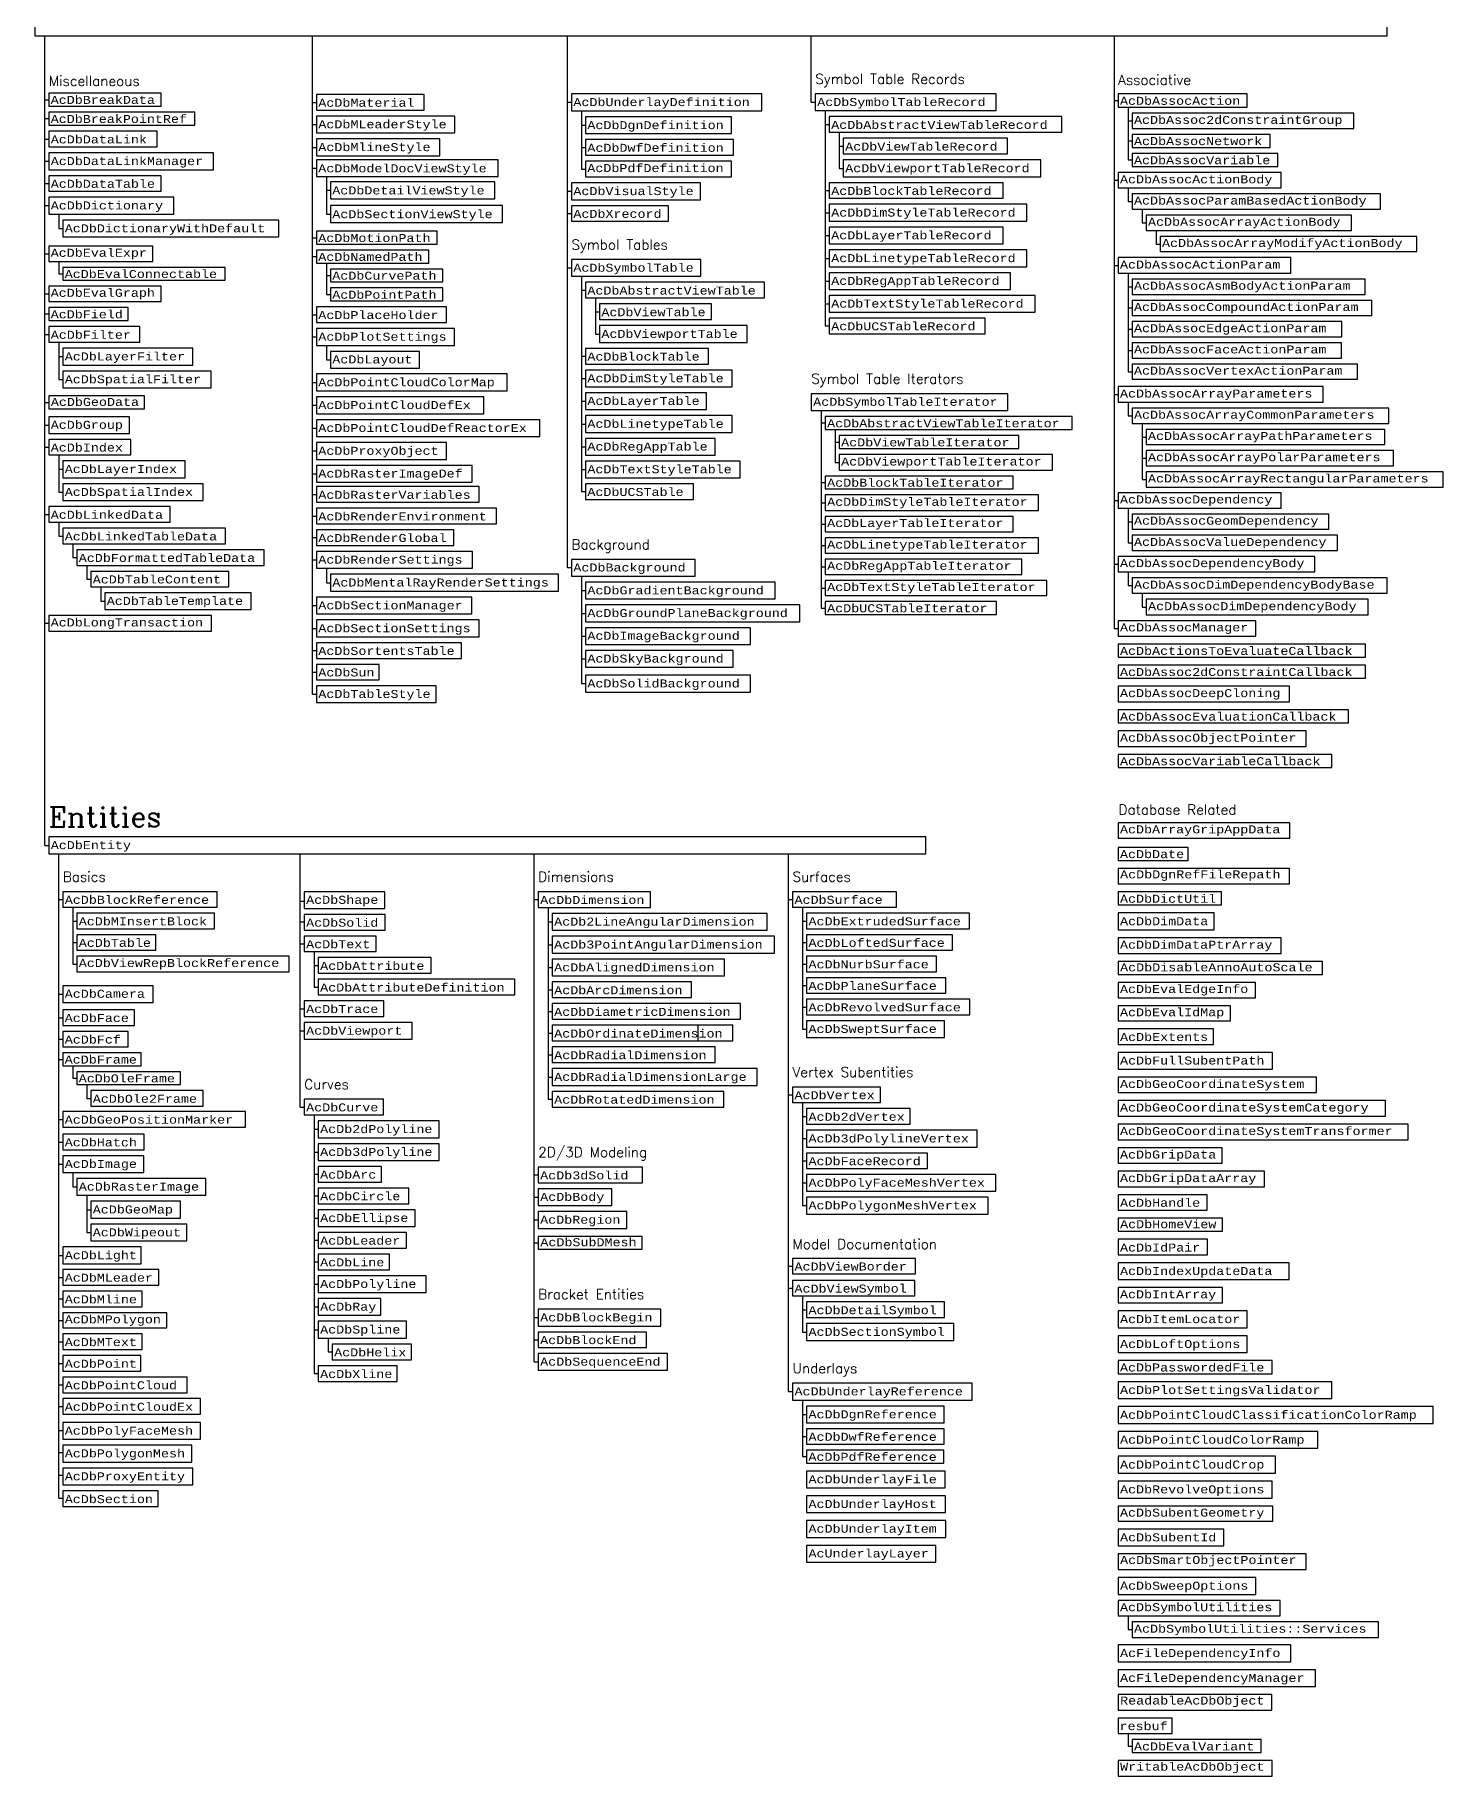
# Model space of a CAD drawing. Header units: inches. Extents: x 349 to 917, y -344 to 10.
# Drawn here: x 351.3 to 421.7, y -135.9 to -48.8 of the extents above; entities that cross this region are included whole.
import ezdxf

# ---------------------------------------------------------------- set-up
doc = ezdxf.new("R2010")
doc.units = ezdxf.units.IN
doc.header["$MEASUREMENT"] = 0
for name, color, linetype in [('ObjectARX 2009 Unmanaged classes', 7, 'Continuous'), ('ObjectARX 2009 Unmanaged classes w .NET Wrappers', 3, 'Continuous'), ('ObjectARX 2010 Unmanaged classes', 7, 'Continuous'), ('ObjectARX 2010 Unmanaged classes w .NET Wrappers', 3, 'Continuous'), ('Unmanaged classes', 7, 'Continuous'), ('Unmanaged classes w .NET Wrappers', 3, 'Continuous')]:
    doc.layers.add(name, color=color, linetype=linetype)
doc.styles.add('Categories', font='romanc.shx', dxfattribs={"height": 0.5})
doc.styles.add('Headings', font='romanc.shx', dxfattribs={"height": 1})
doc.styles.get("Standard").update_dxf_attribs({"font": 'cour.ttf'})
doc.styles.add('Unmanaged', font='cour.ttf', dxfattribs={"height": 0.2})

msp = doc.modelspace()

# ---------------------------------------------------------------- linework, layer by layer
for p, q in [((351.8, -89.334), (351.8, -48.87)), ((365.175, -81.779), (365.175, -48.87)), ((377.926, -75.458), (377.926, -48.87)), ((390.115, -52.19), (390.115, -48.87)), ((405.255, -48.87), (405.255, -78.49)), ((351.8, -52.06), (352, -52.06)), ((365.175, -52.194), (365.375, -52.194)), ((377.926, -52.19), (378.126, -52.19)), ((390.115, -52.19), (390.315, -52.19)), ((405.255, -52.1), (405.455, -52.1)), ((351.8, -53.007), (352, -53.007)), ((378.626, -52.612), (378.626, -55.526)), ((390.815, -52.608), (390.815, -63.371)), ((405.955, -52.427), (405.955, -55.07)), ((365.175, -53.303), (365.375, -53.303)), ((378.626, -53.333), (378.826, -53.333)), ((390.815, -53.299), (391.015, -53.299)), ((391.515, -53.691), (391.515, -55.494)), ((405.955, -53.115), (406.155, -53.115)), ((351.8, -54.026), (352, -54.026)), ((365.175, -54.442), (365.375, -54.442)), ((378.626, -54.446), (378.826, -54.446)), ((391.515, -54.382), (391.715, -54.382)), ((405.955, -54.123), (406.155, -54.123)), ((351.8, -55.138), (352, -55.138)), ((365.175, -55.484), (365.375, -55.484)), ((378.626, -55.526), (378.826, -55.526)), ((378.626, -55.526), (378.826, -55.526)), ((391.515, -55.494), (391.715, -55.494)), ((405.955, -55.07), (406.155, -55.07)), ((351.8, -56.247), (352, -56.247)), ((365.875, -55.905), (365.875, -57.775)), ((405.255, -56.085), (405.455, -56.085)), ((405.955, -56.473), (405.955, -57.154)), ((351.8, -57.356), (352, -57.356)), ((365.875, -56.587), (366.075, -56.587)), ((377.926, -56.64), (378.126, -56.64)), ((390.815, -56.603), (391.015, -56.603)), ((405.955, -57.154), (406.155, -57.154)), ((352.5, -57.778), (352.5, -58.499)), ((365.875, -57.775), (366.075, -57.775)), ((377.926, -57.749), (378.126, -57.749)), ((390.815, -57.712), (391.015, -57.712)), ((406.655, -57.534), (406.655, -58.215)), ((406.655, -58.215), (406.855, -58.215)), ((352.5, -58.499), (352.7, -58.499)), ((365.175, -58.959), (365.375, -58.959)), ((390.815, -58.851), (391.015, -58.851)), ((407.355, -58.595), (407.355, -59.276)), ((351.8, -59.764), (352, -59.764)), ((365.175, -59.907), (365.375, -59.907)), ((390.815, -59.991), (391.015, -59.991)), ((407.355, -59.276), (407.555, -59.276)), ((352.5, -60.145), (352.5, -60.765)), ((352.5, -60.765), (352.7, -60.765)), ((365.875, -60.227), (365.875, -61.795)), ((365.875, -60.847), (366.075, -60.847)), ((377.926, -60.473), (378.126, -60.473)), ((378.626, -60.89), (378.626, -71.653)), ((405.255, -60.344), (405.455, -60.344)), ((405.955, -60.732), (405.955, -65.656)), ((351.8, -61.765), (352, -61.765)), ((365.875, -61.795), (366.075, -61.795)), ((378.626, -61.582), (378.826, -61.582)), ((390.815, -61.13), (391.015, -61.13)), ((405.955, -61.412), (406.155, -61.412)), ((379.326, -61.973), (379.326, -63.777)), ((379.326, -62.664), (379.526, -62.664)), ((390.815, -62.265), (391.015, -62.265)), ((405.955, -62.473), (406.155, -62.473)), ((351.8, -62.773), (352, -62.773)), ((365.175, -62.81), (365.375, -62.81)), ((390.815, -63.371), (391.015, -63.371)), ((405.955, -63.534), (406.155, -63.534)), ((351.8, -63.792), (352, -63.792)), ((352.5, -64.183), (352.5, -66.047)), ((365.175, -63.918), (365.375, -63.918)), ((365.875, -64.34), (365.875, -65.058)), ((379.326, -63.777), (379.526, -63.777)), ((352.5, -64.904), (352.7, -64.904)), ((365.875, -65.058), (366.075, -65.058)), ((378.626, -64.885), (378.826, -64.885)), ((405.955, -64.595), (406.155, -64.595)), ((352.5, -66.047), (352.7, -66.047)), ((378.626, -65.994), (378.826, -65.994)), ((405.955, -65.656), (406.155, -65.656)), ((365.175, -66.193), (365.375, -66.193)), ((405.255, -66.793), (405.455, -66.793)), ((351.8, -67.189), (352, -67.189)), ((365.175, -67.336), (365.375, -67.336)), ((378.626, -67.134), (378.826, -67.134)), ((390.615, -67.594), (390.615, -77.473)), ((405.955, -67.18), (405.955, -67.861)), ((405.955, -67.861), (406.155, -67.861)), ((351.8, -68.327), (352, -68.327)), ((365.175, -68.479), (365.375, -68.479)), ((378.626, -68.273), (378.826, -68.273)), ((390.615, -68.221), (390.815, -68.221)), ((391.315, -68.548), (391.315, -70.191)), ((406.655, -68.241), (406.655, -71.044)), ((351.8, -69.432), (352, -69.432)), ((365.175, -69.621), (365.375, -69.621)), ((378.626, -69.412), (378.826, -69.412)), ((391.315, -69.176), (391.515, -69.176)), ((406.655, -68.922), (406.855, -68.922)), ((352.5, -69.82), (352.5, -71.677)), ((391.315, -70.191), (391.515, -70.191)), ((406.655, -69.983), (406.855, -69.983)), ((352.5, -70.537), (352.7, -70.537)), ((365.175, -70.761), (365.375, -70.761)), ((378.626, -70.547), (378.826, -70.547)), ((390.615, -71.199), (390.815, -71.199)), ((406.655, -71.044), (406.855, -71.044)), ((352.5, -71.677), (352.7, -71.677)), ((365.175, -71.791), (365.375, -71.791)), ((378.626, -71.653), (378.826, -71.653)), ((390.615, -72.207), (390.815, -72.207)), ((405.255, -72.095), (405.455, -72.095)), ((351.8, -72.789), (352, -72.789)), ((365.175, -72.874), (365.375, -72.874)), ((405.955, -72.476), (405.955, -74.217)), ((352.5, -73.18), (352.5, -73.872)), ((352.5, -73.872), (352.7, -73.872)), ((365.175, -73.953), (365.375, -73.953)), ((390.615, -73.275), (390.815, -73.275)), ((405.955, -73.156), (406.155, -73.156)), ((353.2, -74.263), (353.2, -74.95)), ((390.615, -74.343), (390.815, -74.343)), ((405.955, -74.217), (406.155, -74.217)), ((353.2, -74.95), (353.4, -74.95)), ((353.9, -75.338), (353.9, -76.026)), ((365.175, -75.062), (365.375, -75.062)), ((365.875, -75.483), (365.875, -76.204)), ((378.126, -75.458), (377.926, -75.458)), ((390.615, -75.411), (390.815, -75.411)), ((405.255, -75.278), (405.455, -75.278)), ((405.955, -75.659), (405.955, -76.347)), ((353.9, -76.026), (354.1, -76.026)), ((354.6, -76.413), (354.6, -77.131)), ((365.875, -76.204), (366.075, -76.204)), ((378.626, -75.876), (378.626, -81.25)), ((378.626, -76.597), (378.826, -76.597)), ((390.615, -76.472), (390.815, -76.472)), ((405.955, -76.347), (406.155, -76.347)), ((354.6, -77.131), (354.8, -77.131)), ((365.175, -77.347), (365.375, -77.347)), ((406.655, -76.734), (406.655, -77.422)), ((406.659, -77.422), (406.859, -77.422)), ((406.659, -77.422), (406.859, -77.422)), ((351.8, -78.236), (352, -78.236)), ((378.626, -77.737), (378.826, -77.737)), ((390.615, -77.473), (390.815, -77.473)), ((365.175, -78.49), (365.375, -78.49)), ((378.626, -78.872), (378.826, -78.872)), ((405.255, -78.49), (405.455, -78.49)), ((365.175, -79.599), (365.375, -79.599)), ((378.626, -80.011), (378.826, -80.011)), ((365.175, -80.674), (365.375, -80.674)), ((365.175, -81.779), (365.375, -81.779)), ((378.626, -81.25), (378.826, -81.25)), ((351.8, -89.334), (352, -89.334)), ((352.5, -121.965), (352.5, -89.756)), ((364.567, -102.417), (364.567, -89.756)), ((376.266, -115.156), (376.266, -89.756)), ((388.98, -116.643), (388.98, -89.756)), ((352.5, -92.041), (352.7, -92.041)), ((364.567, -92.121), (364.767, -92.121)), ((376.266, -92.045), (376.466, -92.045)), ((388.98, -92.041), (389.18, -92.041)), ((353.2, -92.429), (353.2, -95.267)), ((353.2, -93.117), (353.4, -93.117)), ((376.966, -92.436), (376.966, -102.028)), ((389.68, -92.429), (389.68, -98.523)), ((389.68, -93.117), (389.88, -93.117)), ((364.567, -93.154), (364.767, -93.154)), ((376.966, -93.158), (377.166, -93.158)), ((353.2, -94.192), (353.4, -94.192)), ((364.567, -94.259), (364.767, -94.259)), ((365.267, -94.647), (365.267, -96.421)), ((376.966, -94.3), (377.166, -94.3)), ((389.68, -94.192), (389.88, -94.192)), ((353.2, -95.267), (353.4, -95.267)), ((365.267, -95.338), (365.467, -95.338)), ((376.966, -95.443), (377.166, -95.443)), ((389.68, -95.267), (389.88, -95.267)), ((365.267, -96.421), (365.467, -96.421)), ((376.966, -96.556), (377.166, -96.556)), ((389.68, -96.342), (389.88, -96.342)), ((352.5, -96.768), (352.7, -96.768)), ((389.68, -97.417), (389.88, -97.417)), ((352.5, -97.95), (352.7, -97.95)), ((364.567, -97.499), (364.767, -97.499)), ((376.966, -97.638), (377.166, -97.638)), ((352.5, -99.025), (352.7, -99.025)), ((364.567, -98.608), (364.767, -98.608)), ((376.966, -98.72), (377.166, -98.72)), ((389.68, -98.523), (389.88, -98.523)), ((352.5, -100.033), (352.7, -100.033)), ((376.966, -99.803), (377.166, -99.803)), ((353.2, -100.353), (353.2, -100.973)), ((353.2, -100.973), (353.4, -100.973)), ((376.966, -100.915), (377.166, -100.915)), ((353.9, -101.293), (353.9, -101.983)), ((388.98, -101.806), (389.18, -101.806)), ((353.9, -101.983), (354.1, -101.983)), ((364.567, -102.417), (364.767, -102.417)), ((376.966, -102.028), (377.166, -102.028)), ((389.68, -102.194), (389.68, -107.346)), ((352.5, -103.031), (352.7, -103.031)), ((365.267, -102.805), (365.267, -115.743)), ((365.267, -103.526), (365.467, -103.526)), ((389.68, -102.884), (389.88, -102.884)), ((352.5, -104.167), (352.7, -104.167)), ((389.68, -103.996), (389.88, -103.996)), ((352.5, -105.272), (352.7, -105.272)), ((365.267, -104.669), (365.467, -104.669)), ((389.68, -105.105), (389.88, -105.105)), ((353.2, -105.69), (353.2, -106.408)), ((365.267, -105.778), (365.467, -105.778)), ((376.266, -105.81), (376.466, -105.81)), ((353.2, -106.408), (353.4, -106.408)), ((353.9, -106.825), (353.9, -108.689)), ((365.267, -106.857), (365.467, -106.857)), ((376.266, -106.919), (376.466, -106.919)), ((389.68, -106.21), (389.88, -106.21)), ((353.9, -107.547), (354.1, -107.547)), ((389.68, -107.346), (389.88, -107.346)), ((353.9, -108.689), (354.1, -108.689)), ((365.267, -107.969), (365.467, -107.969)), ((376.266, -108.058), (376.466, -108.058)), ((365.267, -109.078), (365.467, -109.078)), ((376.266, -109.2), (376.466, -109.2)), ((352.5, -109.832), (352.7, -109.832)), ((365.267, -110.157), (365.467, -110.157)), ((388.98, -110.37), (389.18, -110.37)), ((352.5, -110.93), (352.7, -110.93)), ((365.267, -111.27), (365.467, -111.27)), ((352.5, -112.009), (352.7, -112.009)), ((388.98, -111.474), (389.18, -111.474)), ((389.68, -111.861), (389.68, -113.663)), ((352.5, -113.081), (352.7, -113.081)), ((365.267, -112.409), (365.467, -112.409)), ((376.266, -112.941), (376.466, -112.941)), ((389.68, -112.551), (389.88, -112.551)), ((365.267, -113.548), (365.467, -113.548)), ((365.967, -113.969), (365.967, -114.661)), ((389.68, -113.663), (389.88, -113.663)), ((352.5, -114.149), (352.7, -114.149)), ((365.967, -114.661), (366.167, -114.661)), ((376.266, -114.05), (376.466, -114.05)), ((352.5, -115.228), (352.7, -115.228)), ((365.267, -115.743), (365.467, -115.743)), ((376.266, -115.156), (376.466, -115.156)), ((352.5, -116.303), (352.7, -116.303)), ((352.5, -117.378), (352.7, -117.378)), ((388.98, -116.643), (389.18, -116.643)), ((389.68, -117.061), (389.68, -119.892)), ((389.68, -117.779), (389.88, -117.779)), ((352.5, -118.581), (352.7, -118.581)), ((389.68, -118.884), (389.88, -118.884)), ((352.5, -119.69), (352.7, -119.69)), ((389.68, -119.892), (389.88, -119.892)), ((389.68, -119.892), (389.88, -119.892)), ((352.5, -120.826), (352.7, -120.826)), ((352.5, -121.965), (352.7, -121.965)), ((405.955, -127.85), (405.955, -128.538)), ((405.955, -128.538), (406.155, -128.538)), ((405.955, -133.735), (405.955, -134.362)), ((405.955, -134.362), (406.155, -134.362))]:
    msp.add_line(p, q)
for points in [[(351.3, -48.027), (351.3, -48.87), (418.9, -48.87), (418.9, -48.027)], [(352, -51.74), (352, -52.38), (357.616, -52.38), (357.616, -51.74)], [(365.375, -51.803), (365.375, -52.585), (370.769, -52.585), (370.769, -51.803)], [(378.126, -51.769), (378.126, -52.612), (387.641, -52.612), (387.641, -51.769)], [(390.315, -51.773), (390.315, -52.608), (399.355, -52.608), (399.355, -51.773)], [(405.455, -51.773), (405.455, -52.427), (411.912, -52.427), (411.912, -51.773)], [(352, -52.68), (352, -53.335), (359.298, -53.335), (359.298, -52.68)], [(365.375, -52.885), (365.375, -53.721), (372.3, -53.721), (372.3, -52.885)], [(378.826, -52.912), (378.826, -53.754), (386.124, -53.754), (386.124, -52.914)], [(391.015, -52.908), (391.015, -53.691), (402.637, -53.691), (402.637, -52.908)], [(406.155, -52.727), (406.155, -53.503), (417.233, -53.503), (417.233, -52.727)], [(352, -53.635), (352, -54.417), (357.415, -54.417), (357.415, -53.635)], [(406.155, -53.803), (406.155, -54.443), (413.052, -54.443), (413.052, -53.803)], [(352, -54.717), (352, -55.56), (360.227, -55.56), (360.227, -54.717)], [(365.375, -54.021), (365.375, -54.863), (371.544, -54.863), (371.544, -54.021)], [(378.826, -54.054), (378.826, -54.837), (386.224, -54.837), (386.224, -54.054)], [(391.715, -53.991), (391.715, -54.773), (399.927, -54.773), (399.927, -53.991)], [(406.155, -54.743), (406.155, -55.398), (413.438, -55.398), (413.438, -54.743)], [(365.375, -55.062), (365.375, -55.905), (374.456, -55.905), (374.456, -55.062)], [(378.826, -55.137), (378.826, -55.914), (386.13, -55.914), (386.13, -55.137)], [(391.715, -55.073), (391.715, -55.916), (401.597, -55.916), (401.597, -55.073)], [(405.455, -55.698), (405.455, -56.473), (413.614, -56.473), (413.614, -55.698)], [(352, -55.86), (352, -56.635), (357.608, -56.635), (357.608, -55.86)], [(366.075, -56.166), (366.075, -57.008), (374.301, -57.008), (374.301, -56.166)], [(378.126, -56.219), (378.126, -57.061), (384.574, -57.061), (384.574, -56.219)], [(391.015, -56.216), (391.015, -56.991), (399.701, -56.991), (399.701, -56.216)], [(352, -56.935), (352, -57.778), (358.256, -57.778), (358.256, -56.935)], [(366.075, -57.353), (366.075, -58.196), (374.683, -58.196), (374.683, -57.353)], [(378.126, -57.361), (378.126, -58.136), (382.982, -58.136), (382.982, -57.361)], [(391.015, -57.291), (391.015, -58.134), (400.897, -58.134), (400.897, -57.291)], [(406.155, -56.773), (406.155, -57.534), (418.576, -57.534), (418.576, -56.773)], [(352.7, -58.078), (352.7, -58.921), (363.506, -58.921), (363.506, -58.078)], [(406.855, -57.834), (406.855, -58.595), (417.115, -58.595), (417.115, -57.834)], [(365.375, -58.632), (365.375, -59.287), (371.419, -59.287), (371.419, -58.632)], [(391.015, -58.434), (391.015, -59.269), (399.701, -59.269), (399.701, -58.434)], [(407.555, -58.895), (407.555, -59.656), (420.396, -59.656), (420.396, -58.895)], [(352, -59.384), (352, -60.145), (357.197, -60.145), (357.197, -59.384)], [(365.375, -59.587), (365.375, -60.227), (370.999, -60.227), (370.999, -59.587)], [(378.126, -60.055), (378.126, -60.89), (384.595, -60.89), (384.595, -60.055)], [(391.015, -59.569), (391.015, -60.412), (400.897, -60.412), (400.897, -59.569)], [(405.455, -59.956), (405.455, -60.732), (414.095, -60.732), (414.095, -59.956)], [(352.7, -60.445), (352.7, -61.085), (360.823, -61.085), (360.823, -60.445)], [(366.075, -60.527), (366.075, -61.167), (371.699, -61.167), (371.699, -60.527)], [(391.015, -60.712), (391.015, -61.547), (400.068, -61.547), (400.068, -60.712)], [(352, -61.385), (352, -62.146), (357.624, -62.146), (357.624, -61.385)], [(366.075, -61.467), (366.075, -62.122), (371.699, -62.122), (371.699, -61.467)], [(378.826, -61.19), (378.826, -61.973), (387.771, -61.973), (387.771, -61.19)], [(406.155, -61.032), (406.155, -61.793), (417.804, -61.793), (417.804, -61.032)], [(352, -62.446), (352, -63.101), (355.964, -63.101), (355.964, -62.446)], [(365.375, -62.422), (365.375, -63.197), (371.875, -63.197), (371.875, -62.422)], [(379.526, -62.273), (379.526, -63.055), (385.134, -63.055), (385.134, -62.273)], [(391.015, -61.847), (391.015, -62.683), (401.306, -62.683), (401.306, -61.847)], [(406.155, -62.093), (406.155, -62.854), (418.13, -62.854), (418.13, -62.093)], [(352, -63.401), (352, -64.183), (356.55, -64.183), (356.55, -63.401)], [(365.375, -63.497), (365.375, -64.34), (372.281, -64.34), (372.281, -63.497)], [(379.526, -63.355), (379.526, -64.198), (386.911, -64.198), (386.911, -63.355)], [(391.015, -62.983), (391.015, -63.758), (398.809, -63.758), (398.809, -62.983)], [(406.155, -63.154), (406.155, -63.915), (416.646, -63.915), (416.646, -63.154)], [(406.155, -64.215), (406.155, -64.976), (416.623, -64.976), (416.623, -64.215)], [(352.7, -64.483), (352.7, -65.326), (359.196, -65.326), (359.196, -64.483)], [(366.075, -64.64), (366.075, -65.475), (370.53, -65.475), (370.53, -64.64)], [(378.826, -64.498), (378.826, -65.273), (384.971, -65.273), (384.971, -64.498)], [(406.155, -65.276), (406.155, -66.037), (417.419, -66.037), (417.419, -65.276)], [(352.7, -65.626), (352.7, -66.469), (360.109, -66.469), (360.109, -65.626)], [(365.375, -65.772), (365.375, -66.615), (374.91, -66.615), (374.91, -65.772)], [(378.826, -65.573), (378.826, -66.416), (386.16, -66.416), (386.16, -65.573)], [(352, -66.869), (352, -67.509), (356.775, -67.509), (356.775, -66.869)], [(365.375, -66.915), (365.375, -67.757), (373.743, -67.757), (373.743, -66.915)], [(378.826, -66.716), (378.826, -67.551), (384.874, -67.551), (384.874, -66.716)], [(390.115, -66.758), (390.115, -67.594), (399.941, -67.594), (399.941, -66.758)], [(405.455, -66.405), (405.455, -67.18), (415.701, -67.18), (415.701, -66.405)], [(378.826, -67.851), (378.826, -68.694), (386.16, -68.694), (386.16, -67.851)], [(390.815, -67.894), (390.815, -68.548), (403.155, -68.548), (403.155, -67.894)], [(406.155, -67.48), (406.155, -68.241), (418.987, -68.241), (418.987, -67.48)], [(352, -67.909), (352, -68.744), (356.032, -68.744), (356.032, -67.909)], [(365.375, -68.057), (365.375, -68.9), (376.538, -68.9), (376.538, -68.057)], [(406.855, -68.541), (406.855, -69.302), (418.78, -69.302), (418.78, -68.541)], [(352, -69.044), (352, -69.82), (356.102, -69.82), (356.102, -69.044)], [(365.375, -69.2), (365.375, -70.043), (371.875, -70.043), (371.875, -69.2)], [(378.826, -68.994), (378.826, -69.83), (385.313, -69.83), (385.313, -68.994)], [(391.515, -68.848), (391.515, -69.503), (400.493, -69.503), (400.493, -68.848)], [(406.855, -69.602), (406.855, -70.363), (419.223, -70.363), (419.223, -69.602)], [(352.7, -70.12), (352.7, -70.955), (358.821, -70.955), (358.821, -70.12)], [(365.375, -70.343), (365.375, -71.178), (373.166, -71.178), (373.166, -70.343)], [(378.826, -70.13), (378.826, -70.965), (386.568, -70.965), (386.568, -70.13)], [(391.515, -69.803), (391.515, -70.579), (402.174, -70.579), (402.174, -69.803)], [(352.7, -71.255), (352.7, -72.098), (359.71, -72.098), (359.71, -71.255)], [(378.826, -71.265), (378.826, -72.04), (384.224, -72.04), (384.224, -71.265)], [(390.815, -70.879), (390.815, -71.519), (400.213, -71.519), (400.213, -70.879)], [(406.855, -70.663), (406.855, -71.424), (421.705, -71.424), (421.705, -70.663)], [(365.375, -71.4), (365.375, -72.183), (373.516, -72.183), (373.516, -71.4)], [(390.815, -71.819), (390.815, -72.594), (401.474, -72.594), (401.474, -71.819)], [(405.455, -71.715), (405.455, -72.476), (413.614, -72.476), (413.614, -71.715)], [(352, -72.398), (352, -73.18), (358.069, -73.18), (358.069, -72.398)], [(365.375, -72.483), (365.375, -73.265), (374.372, -73.265), (374.372, -72.483)], [(390.815, -72.894), (390.815, -73.655), (400.213, -73.655), (400.213, -72.894)], [(406.155, -72.776), (406.155, -73.537), (415.995, -73.537), (415.995, -72.776)], [(352.7, -73.48), (352.7, -74.263), (360.83, -74.263), (360.83, -73.48)], [(365.375, -73.565), (365.375, -74.34), (372.249, -74.34), (372.249, -73.565)], [(390.815, -73.955), (390.815, -74.731), (401.474, -74.731), (401.474, -73.955)], [(406.155, -73.837), (406.155, -74.598), (416.415, -74.598), (416.415, -73.837)], [(353.4, -74.563), (353.4, -75.338), (362.768, -75.338), (362.768, -74.563)], [(365.375, -74.64), (365.375, -75.483), (373.18, -75.483), (373.18, -74.64)], [(354.1, -75.638), (354.1, -76.413), (360.994, -76.413), (360.994, -75.638)], [(378.126, -75.04), (378.126, -75.876), (384.304, -75.876), (384.304, -75.04)], [(390.815, -75.031), (390.815, -75.792), (400.634, -75.792), (400.634, -75.031)], [(405.455, -74.898), (405.455, -75.659), (415.295, -75.659), (415.295, -74.898)], [(366.075, -75.783), (366.075, -76.626), (377.477, -76.626), (377.477, -75.783)], [(378.826, -76.176), (378.826, -77.019), (388.311, -77.019), (388.311, -76.176)], [(390.815, -76.092), (390.815, -76.853), (401.894, -76.853), (401.894, -76.092)], [(406.155, -75.959), (406.155, -76.734), (418.9, -76.734), (418.9, -75.959)], [(354.8, -76.713), (354.8, -77.549), (362.111, -77.549), (362.111, -76.713)], [(365.375, -76.926), (365.375, -77.768), (373.143, -77.768), (373.143, -76.926)], [(378.826, -77.319), (378.826, -78.154), (389.549, -78.154), (389.549, -77.319)], [(390.815, -77.153), (390.815, -77.793), (399.373, -77.793), (399.373, -77.153)], [(406.859, -77.034), (406.859, -77.81), (417.96, -77.81), (417.96, -77.034)], [(406.859, -77.034), (406.859, -77.81), (417.96, -77.81), (417.96, -77.034)], [(352, -77.849), (352, -78.624), (360.137, -78.624), (360.137, -77.849)], [(365.375, -78.068), (365.375, -78.911), (373.506, -78.911), (373.506, -78.068)], [(405.455, -78.11), (405.455, -78.871), (412.333, -78.871), (412.333, -78.11)], [(365.375, -79.211), (365.375, -79.986), (372.638, -79.986), (372.638, -79.211)], [(378.826, -78.454), (378.826, -79.29), (387.073, -79.29), (387.073, -78.454)], [(378.826, -79.593), (378.826, -80.429), (386.21, -80.429), (386.21, -79.593)], [(405.455, -79.271), (405.455, -79.925), (417.814, -79.925), (417.814, -79.271)], [(365.375, -80.286), (365.375, -81.062), (368.51, -81.062), (368.51, -80.286)], [(378.826, -80.829), (378.826, -81.672), (387.073, -81.672), (387.073, -80.829)], [(405.455, -80.325), (405.455, -80.98), (417.814, -80.98), (417.814, -80.325)], [(365.375, -81.362), (365.375, -82.197), (371.369, -82.197), (371.369, -81.362)], [(405.455, -81.38), (405.455, -82.155), (414.026, -82.155), (414.026, -81.38)], [(405.455, -82.555), (405.455, -83.21), (416.974, -83.21), (416.974, -82.555)], [(405.455, -83.61), (405.455, -84.386), (414.854, -84.386), (414.854, -83.61)], [(405.455, -83.61), (405.455, -84.386), (414.854, -84.386), (414.854, -83.61)], [(405.455, -84.786), (405.455, -85.44), (416.134, -85.44), (416.134, -84.786)], [(405.455, -88.206), (405.455, -88.973), (414.038, -88.973), (414.038, -88.206)], [(352, -88.913), (352, -89.756), (395.837, -89.756), (395.837, -88.913)], [(405.455, -89.445), (405.455, -90.085), (408.957, -90.085), (408.957, -89.445)], [(405.455, -90.485), (405.455, -91.26), (414.02, -91.26), (414.02, -90.485)], [(352.7, -91.654), (352.7, -92.429), (360.421, -92.429), (360.421, -91.654)], [(364.767, -91.654), (364.767, -92.489), (368.792, -92.489), (368.792, -91.654)], [(376.466, -91.654), (376.466, -92.436), (382.081, -92.436), (382.081, -91.654)], [(389.18, -91.654), (389.18, -92.429), (394.368, -92.429), (394.368, -91.654)], [(405.455, -91.66), (405.455, -92.315), (410.628, -92.315), (410.628, -91.66)], [(353.4, -92.729), (353.4, -93.504), (360.285, -93.504), (360.285, -92.729)], [(364.767, -92.789), (364.767, -93.572), (368.814, -93.572), (368.814, -92.789)], [(377.166, -92.736), (377.166, -93.579), (387.908, -93.579), (387.908, -92.736)], [(389.88, -92.729), (389.88, -93.504), (398.018, -93.504), (398.018, -92.729)], [(405.455, -92.715), (405.455, -93.558), (410.25, -93.558), (410.25, -92.715)], [(353.4, -93.804), (353.4, -94.579), (357.344, -94.579), (357.344, -93.804)], [(364.767, -93.872), (364.767, -94.647), (368.362, -94.647), (368.362, -93.872)], [(377.166, -93.879), (377.166, -94.722), (388.282, -94.722), (388.282, -93.879)], [(389.88, -93.804), (389.88, -94.579), (397.171, -94.579), (397.171, -93.804)], [(405.455, -93.958), (405.455, -94.733), (413.614, -94.733), (413.614, -93.958)], [(353.4, -94.879), (353.4, -95.655), (364.016, -95.655), (364.016, -94.879)], [(389.88, -94.879), (389.88, -95.655), (396.382, -95.655), (396.382, -94.879)], [(365.467, -94.947), (365.467, -95.729), (371.111, -95.729), (371.111, -94.947)], [(377.166, -95.022), (377.166, -95.864), (385.772, -95.864), (385.772, -95.022)], [(405.455, -95.133), (405.455, -95.788), (415.679, -95.788), (415.679, -95.133)], [(352.7, -96.351), (352.7, -97.186), (357.208, -97.186), (357.208, -96.351)], [(365.467, -96.029), (365.467, -96.812), (375.29, -96.812), (375.29, -96.029)], [(377.166, -96.164), (377.166, -96.947), (384.134, -96.947), (384.134, -96.164)], [(389.88, -95.955), (389.88, -96.73), (396.843, -96.73), (396.843, -95.955)], [(405.455, -96.188), (405.455, -96.949), (412.322, -96.949), (412.322, -96.188)], [(364.767, -97.112), (364.767, -97.887), (368.745, -97.887), (368.745, -97.112)], [(377.166, -97.247), (377.166, -98.029), (386.581, -98.029), (386.581, -97.247)], [(389.88, -97.03), (389.88, -97.805), (398.045, -97.805), (398.045, -97.03)], [(405.455, -97.349), (405.455, -98.11), (411.071, -98.11), (411.071, -97.349)], [(352.7, -97.562), (352.7, -98.337), (356.281, -98.337), (356.281, -97.562)], [(364.767, -98.187), (364.767, -99.03), (370.167, -99.03), (370.167, -98.187)], [(377.166, -98.329), (377.166, -99.112), (386.191, -99.112), (386.191, -98.329)], [(377.166, -98.329), (377.166, -99.112), (384.462, -99.112), (384.462, -98.329)], [(389.88, -98.105), (389.88, -98.941), (396.775, -98.941), (396.775, -98.105)], [(352.7, -98.637), (352.7, -99.413), (355.964, -99.413), (355.964, -98.637)], [(405.455, -98.51), (405.455, -99.285), (410.225, -99.285), (410.225, -98.51)], [(352.7, -99.713), (352.7, -100.353), (356.622, -100.353), (356.622, -99.713)], [(377.166, -99.412), (377.166, -100.194), (385.318, -100.194), (385.318, -99.412)], [(405.455, -99.685), (405.455, -100.521), (413.173, -100.521), (413.173, -99.685)], [(353.4, -100.653), (353.4, -101.293), (358.582, -101.293), (358.582, -100.653)], [(377.166, -100.494), (377.166, -101.337), (387.407, -101.337), (387.407, -100.494)], [(405.455, -100.921), (405.455, -101.696), (415.364, -101.696), (415.364, -100.921)], [(354.1, -101.593), (354.1, -102.374), (359.708, -102.374), (359.708, -101.593)], [(377.166, -101.637), (377.166, -102.419), (385.739, -102.419), (385.739, -101.637)], [(389.18, -101.419), (389.18, -102.194), (393.583, -102.194), (393.583, -101.419)], [(352.7, -102.643), (352.7, -103.419), (361.824, -103.419), (361.824, -102.643)], [(364.767, -102.03), (364.767, -102.805), (368.731, -102.805), (368.731, -102.03)], [(389.88, -102.494), (389.88, -103.274), (395.061, -103.274), (395.061, -102.494)], [(405.455, -102.096), (405.455, -102.871), (418.816, -102.871), (418.816, -102.096)], [(365.467, -103.105), (365.467, -103.948), (371.514, -103.948), (371.514, -103.105)], [(389.88, -103.574), (389.88, -104.417), (398.407, -104.417), (398.407, -103.574)], [(405.455, -103.271), (405.455, -104.047), (419.957, -104.047), (419.957, -103.271)], [(352.7, -103.779), (352.7, -104.554), (356.765, -104.554), (356.765, -103.779)], [(365.467, -104.248), (365.467, -105.09), (371.514, -105.09), (371.514, -104.248)], [(405.455, -104.447), (405.455, -105.222), (410.651, -105.222), (410.651, -104.447)], [(352.7, -104.854), (352.7, -105.69), (356.755, -105.69), (356.755, -104.854)], [(389.88, -104.717), (389.88, -105.492), (395.933, -105.492), (395.933, -104.717)], [(353.4, -105.99), (353.4, -106.825), (359.844, -106.825), (359.844, -105.99)], [(365.467, -105.39), (365.467, -106.166), (368.637, -106.166), (368.637, -105.39)], [(376.466, -105.419), (376.466, -106.201), (381.675, -106.201), (381.675, -105.419)], [(389.88, -105.792), (389.88, -106.628), (399.35, -106.628), (399.35, -105.792)], [(405.455, -105.622), (405.455, -106.398), (412.774, -106.398), (412.774, -105.622)], [(365.467, -106.466), (365.467, -107.248), (369.994, -107.248), (369.994, -106.466)], [(376.466, -106.501), (376.466, -107.337), (380.141, -107.337), (380.141, -106.501)], [(389.88, -106.928), (389.88, -107.763), (398.957, -107.763), (398.957, -106.928)], [(405.455, -106.798), (405.455, -107.573), (409.91, -107.573), (409.91, -106.798)], [(354.1, -107.125), (354.1, -107.968), (358.589, -107.968), (358.589, -107.125)], [(365.467, -107.548), (365.467, -108.391), (370.306, -108.391), (370.306, -107.548)], [(376.466, -107.637), (376.466, -108.48), (380.889, -108.48), (380.889, -107.637)], [(354.1, -108.268), (354.1, -109.111), (358.9, -109.111), (358.9, -108.268)], [(365.467, -108.691), (365.467, -109.466), (369.881, -109.466), (369.881, -108.691)], [(405.455, -107.973), (405.455, -108.628), (410.672, -108.628), (410.672, -107.973)], [(352.7, -109.411), (352.7, -110.253), (356.62, -110.253), (356.62, -109.411)], [(376.466, -108.88), (376.466, -109.52), (381.669, -109.52), (381.669, -108.88)], [(405.455, -109.028), (405.455, -109.81), (409.917, -109.81), (409.917, -109.028)], [(352.7, -110.543), (352.7, -111.318), (357.492, -111.318), (357.492, -110.543)], [(365.467, -109.766), (365.467, -110.548), (369.032, -110.548), (369.032, -109.766)], [(389.18, -109.982), (389.18, -110.757), (395.323, -110.757), (395.323, -109.982)], [(405.455, -110.21), (405.455, -111.045), (414.011, -111.045), (414.011, -110.21)], [(365.467, -110.848), (365.467, -111.691), (370.865, -111.691), (370.865, -110.848)], [(389.18, -111.086), (389.18, -111.861), (395.293, -111.861), (395.293, -111.086)], [(352.7, -111.618), (352.7, -112.4), (356.671, -112.4), (356.671, -111.618)], [(365.467, -111.991), (365.467, -112.827), (368.594, -112.827), (368.594, -111.991)], [(389.88, -112.161), (389.88, -112.941), (396.781, -112.941), (396.781, -112.161)], [(405.455, -111.445), (405.455, -112.207), (410.673, -112.207), (410.673, -111.445)], [(352.7, -112.7), (352.7, -113.461), (357.896, -113.461), (357.896, -112.7)], [(365.467, -113.127), (365.467, -113.969), (369.881, -113.969), (369.881, -113.127)], [(376.466, -112.52), (376.466, -113.363), (382.601, -113.363), (382.601, -112.52)], [(405.455, -112.607), (405.455, -113.449), (411.908, -113.449), (411.908, -112.607)], [(352.7, -113.761), (352.7, -114.537), (356.673, -114.537), (356.673, -113.761)], [(376.466, -113.663), (376.466, -114.438), (381.885, -114.438), (381.885, -113.663)], [(389.88, -113.241), (389.88, -114.084), (397.243, -114.084), (397.243, -113.241)], [(405.455, -113.849), (405.455, -114.692), (411.908, -114.692), (411.908, -113.849)], [(352.7, -114.837), (352.7, -115.619), (356.602, -115.619), (356.602, -114.837)], [(366.167, -114.269), (366.167, -115.052), (370.129, -115.052), (370.129, -114.269)], [(376.466, -114.738), (376.466, -115.574), (382.933, -115.574), (382.933, -114.738)], [(365.467, -115.352), (365.467, -116.134), (369.419, -116.134), (369.419, -115.352)], [(405.455, -115.092), (405.455, -115.747), (413.158, -115.747), (413.158, -115.092)], [(352.7, -115.912), (352.7, -116.694), (358.92, -116.694), (358.92, -115.912)], [(389.18, -116.226), (389.18, -117.061), (398.163, -117.061), (398.163, -116.226)], [(405.455, -116.147), (405.455, -116.989), (416.147, -116.989), (416.147, -116.147)], [(352.7, -116.987), (352.7, -117.769), (359.579, -117.769), (359.579, -116.987)], [(389.88, -117.361), (389.88, -118.197), (396.751, -118.197), (396.751, -117.361)], [(405.455, -117.389), (405.455, -118.232), (421.212, -118.232), (421.212, -117.389)], [(352.7, -118.19), (352.7, -119.026), (359.579, -119.026), (359.579, -118.19)], [(389.88, -118.497), (389.88, -119.272), (396.751, -119.272), (396.751, -118.497)], [(405.455, -118.632), (405.455, -119.475), (415.446, -119.475), (415.446, -118.632)], [(352.7, -119.326), (352.7, -120.161), (359.155, -120.161), (359.155, -119.326)], [(389.88, -119.572), (389.88, -120.212), (396.743, -120.212), (396.743, -119.572)], [(389.88, -119.572), (389.88, -120.212), (396.743, -120.212), (396.743, -119.572)], [(405.455, -119.875), (405.455, -120.718), (413.318, -120.718), (413.318, -119.875)], [(352.7, -120.461), (352.7, -121.304), (359.204, -121.304), (359.204, -120.461)], [(389.88, -120.612), (389.88, -121.455), (396.816, -121.455), (396.816, -120.612)], [(352.7, -121.604), (352.7, -122.386), (357.468, -122.386), (357.468, -121.604)], [(389.88, -121.855), (389.88, -122.691), (396.818, -122.691), (396.818, -121.855)], [(405.455, -121.118), (405.455, -121.96), (413.161, -121.96), (413.161, -121.118)], [(405.455, -122.36), (405.455, -123.121), (413.194, -123.121), (413.194, -122.36)], [(389.88, -123.091), (389.88, -123.926), (396.841, -123.926), (396.841, -123.091)], [(405.455, -123.521), (405.455, -124.357), (410.746, -124.357), (410.746, -123.521)], [(389.88, -124.326), (389.88, -125.162), (396.336, -125.162), (396.336, -124.326)], [(405.455, -124.757), (405.455, -125.532), (414.854, -125.532), (414.854, -124.757)], [(405.455, -125.932), (405.455, -126.775), (412.332, -126.775), (412.332, -125.932)], [(405.455, -127.075), (405.455, -127.85), (413.562, -127.85), (413.562, -127.075)], [(406.155, -128.15), (406.155, -128.926), (418.464, -128.926), (418.464, -128.15)], [(405.455, -129.299), (405.455, -130.141), (414.097, -130.141), (414.097, -129.299)], [(405.455, -130.541), (405.455, -131.384), (415.328, -131.384), (415.328, -130.541)], [(405.455, -131.784), (405.455, -132.559), (413.138, -132.559), (413.138, -131.784)], [(405.455, -132.959), (405.455, -133.735), (408.164, -133.735), (408.164, -132.959)], [(406.155, -134.035), (406.155, -134.689), (412.602, -134.689), (412.602, -134.035)], [(405.455, -135.089), (405.455, -135.865), (413.156, -135.865), (413.156, -135.089)]]:
    msp.add_lwpolyline(points, close=True)

# ---------------------------------------------------------------- texts
at = {"color": 1, "char_height": 0.5, "attachment_point": 1, "style": 'Categories'}
for s, insert, width in [('Miscellaneous', (352, -50.87), 5.53098), ('Symbol Table Records', (390.315, -50.773), 10.42014), ('Associative', (405.455, -50.817), 10.42014), ('Symbol Tables', (378.126, -59.055), 6.02838), ('Symbol Table Iterators', (390.115, -65.758), 11.90325), ('Background', (378.126, -74.04), 5.83949), ('Database Related', (405.478, -87.297), 8.1388), ('Basics', (352.7, -90.654), 6.65863), ('Dimensions', (376.466, -90.654), 5.61504), ('Surfaces', (389.18, -90.654), 5.18803), ('Vertex Subentities', (389.18, -100.419), 8.08756), ('Curves', (364.767, -101.03), 4.76786), ('2D/3D Modeling', (376.466, -104.419), 9.09397), ('Model Documentation', (389.18, -109.016), 10.03829), ('Bracket Entities', (376.466, -111.52), 7.80883), ('Underlays', (389.18, -115.226), 7.28889)]:
    msp.add_mtext(s, dxfattribs=dict(at, insert=insert, width=width))
at = {"insert": (352, -87.413), "char_height": 1, "width": 43.83744, "attachment_point": 1, "style": 'Headings'}
msp.add_mtext('Entities', dxfattribs=at)
at = {"layer": 'ObjectARX 2009 Unmanaged classes', "char_height": 0.4, "attachment_point": 1}
for s, insert in [('{\\Fcourier new;AcDbDgnRefFileRepath}', (405.555, -90.585)), ('{\\Fcourier new;AcDbDisableAnnoAutoScale}', (405.555, -95.233)), ('{\\Fcourier new;AcDbSmartObjectPointer}', (405.555, -124.857)), ('{\\Fcourier new;ReadableAcDbObject}', (405.555, -131.884)), ('{\\Fcourier new;WritableAcDbObject}', (405.555, -135.189))]:
    msp.add_mtext(s, dxfattribs=dict(at, insert=insert))
at = {"layer": 'ObjectARX 2009 Unmanaged classes w .NET Wrappers', "char_height": 0.4, "attachment_point": 1}
for s, insert in [('{\\Fcourier new;AcDbGeoData}', (352.1, -66.969)), ('{\\Fcourier new;AcDbHomeView}', (405.555, -108.073))]:
    msp.add_mtext(s, dxfattribs=dict(at, insert=insert))
at = {"layer": 'ObjectARX 2010 Unmanaged classes', "style": 'Unmanaged'}
for s, p in [('AcDbAssocAction', (405.549, -52.316)), ('AcDbAssoc2dConstraintGroup', (406.249, -53.271)), ('AcDbAssocNetwork', (406.249, -54.332)), ('AcDbAssocVariable', (406.249, -55.286)), ('AcDbAssocActionBody', (405.549, -56.241)), ('AcDbAssocParamBasedActionBody', (406.249, -57.302)), ('AcDbAssocArrayActionBody', (406.949, -58.363)), ('AcDbAssocArrayModifyActionBody', (407.649, -59.424)), ('AcDbAssocDependency', (405.549, -72.244)), ('AcDbAssocGeomDependency', (406.249, -73.305)), ('AcDbAssocValueDependency', (406.249, -74.366)), ('AcDbAssocDependencyBody', (405.549, -75.427)), ('AcDbAssocDimDependencyBodyBase', (406.249, -76.502)), ('AcDbAssocDimDependencyBody', (406.953, -77.578)), ('AcDbAssocManager', (405.549, -78.639)), ('AcDbActionsToEvaluateCallback', (405.549, -79.814)), ('AcDbAssoc2dConstraintCallback', (405.549, -80.869)), ('AcDbAssocDeepCloning', (405.549, -81.924)), ('AcDbAssocEvaluationCallback', (405.549, -83.099)), ('AcDbAssocObjectPointer', (405.549, -84.154)), ('AcDbAssocVariableCallback', (405.549, -85.329)), ('AcDbSubentGeometry', (405.549, -122.889))]:
    msp.add_text(s, height=0.4, dxfattribs=at).set_placement(p)
at = {"layer": 'ObjectARX 2010 Unmanaged classes w .NET Wrappers', "style": 'Unmanaged'}
for s, p in [('AcDbPdfDefinition', (378.92, -55.68)), ('AcDbSubDMesh', (376.574, -109.373)), ('AcDbPdfReference', (389.974, -120.101))]:
    msp.add_text(s, height=0.4, dxfattribs=at).set_placement(p)
at = {"layer": 'Unmanaged classes', "style": 'Unmanaged'}
for s, p in [('AcDbBreakData', (352.094, -52.269)), ('AcDbBreakPointRef', (352.094, -53.223)), ('AcDbModelDocViewStyle', (365.47, -55.693)), ('AcDbMotionPath', (365.47, -59.175)), ('AcDbEvalExpr', (352.094, -59.913)), ('AcDbNamedPath', (365.47, -60.116)), ('AcDbEvalConnectable', (352.794, -60.974)), ('AcDbCurvePath', (366.17, -61.056)), ('AcDbEvalGraph', (352.094, -61.914)), ('AcDbPointPath', (366.17, -62.011)), ('AcDbField', (352.094, -62.989)), ('AcDbPointCloudDefEx', (365.472, -67.526)), ('AcDbPointCloudDefReactorEx', (365.472, -68.669)), ('AcDbAbstractViewTableIterator', (390.909, -68.437)), ('AcDbViewTableIterator', (391.609, -69.392)), ('AcDbViewportTableIterator', (391.609, -70.347)), ('AcDbBlockTableIterator', (390.909, -71.408)), ('AcDbDimStyleTableIterator', (390.909, -72.362)), ('AcDbLayerTableIterator', (390.909, -73.423)), ('AcDbLinetypeTableIterator', (390.909, -74.499)), ('AcDbRegAppTableIterator', (390.909, -75.56)), ('AcDbTextStyleTableIterator', (390.909, -76.621)), ('AcDbUCSTableIterator', (390.909, -77.682)), ('AcDbLongTransaction', (352.094, -78.392)), ('AcDbDate', (405.549, -89.974)), ('AcDbDictUtil', (405.549, -92.204)), ('AcDbDimDataPtrArray', (405.549, -94.501)), ('AcDbEvalEdgeInfo', (405.549, -96.717)), ('AcDbEvalIdMap', (405.549, -97.878)), ('AcDbFrame', (352.794, -100.242)), ('AcDbOleFrame', (353.494, -101.182)), ('AcDbGripData', (405.549, -104.99)), ('AcDbGripDataArray', (405.549, -106.166)), ('AcDbViewSymbol', (389.277, -111.69)), ('AcDbIntArray', (405.549, -111.975)), ('AcDbMPolygon', (352.794, -113.229)), ('AcDbPasswordedFile', (405.549, -115.635)), ('AcDbPointCloudCrop', (405.552, -120.487)), ('AcDbSymbolUtilities', (405.549, -127.618)), ('AcDbSymbolUtilities::Services', (406.249, -128.694)), ('AcDbEvalVariant', (406.249, -134.578))]:
    msp.add_text(s, height=0.4, dxfattribs=at).set_placement(p)
at = {"layer": 'Unmanaged classes w .NET Wrappers', "style": 'Unmanaged'}
for s, p in [('AcDbMaterial', (365.472, -52.414)), ('AcDbUnderlayDefinition', (378.223, -52.381)), ('AcDbSymbolTableRecord', (390.412, -52.377)), ('AcDbMLeaderStyle', (365.472, -53.49)), ('AcDbDgnDefinition', (378.923, -53.533)), ('AcDbAbstractViewTableRecord', (391.112, -53.52)), ('AcDbDataLink', (352.097, -54.246)), ('AcDbMlineStyle', (365.472, -54.632)), ('AcDbDwfDefinition', (378.923, -54.666)), ('AcDbViewTableRecord', (391.812, -54.602)), ('AcDbDataLinkManager', (352.097, -55.329)), ('AcDbViewportTableRecord', (391.812, -55.685)), ('AcDbDataTable', (352.097, -56.464)), ('AcDbDetailViewStyle ', (366.17, -56.796)), ('AcDbVisualStyle', (378.223, -56.83)), ('AcDbBlockTableRecord', (391.112, -56.82)), ('AcDbDictionary', (352.097, -57.547)), ('AcDbDictionaryWithDefault', (352.797, -58.69)), ('AcDbSectionViewStyle', (366.17, -57.983)), ('AcDbXrecord', (378.223, -57.966)), ('AcDbDimStyleTableRecord', (391.112, -57.903)), ('AcDbLayerTableRecord', (391.112, -59.038)), ('AcDbLinetypeTableRecord', (391.112, -60.181)), ('AcDbAssocActionParam ', (405.549, -60.5)), ('AcDbSymbolTable', (378.223, -60.659)), ('AcDbRegAppTableRecord', (391.112, -61.316)), ('AcDbAbstractViewTable', (378.923, -61.802)), ('AcDbAssocAsmBodyActionParam ', (406.249, -61.561)), ('AcDbPlaceHolder', (365.472, -63.026)), ('AcDbViewTable', (379.623, -62.884)), ('AcDbTextStyleTableRecord', (391.112, -62.452)), ('AcDbAssocCompoundActionParam ', (406.249, -62.622)), ('AcDbViewportTable', (379.623, -63.967)), ('AcDbUCSTableRecord', (391.112, -63.588)), ('AcDbAssocEdgeActionParam ', (406.249, -63.683)), ('AcDbFilter', (352.097, -64.012)), ('AcDbPlotSettings', (365.472, -64.109)), ('AcDbAssocFaceActionParam ', (406.249, -64.744)), ('AcDbLayerFilter', (352.797, -65.095)), ('AcDbLayout', (366.172, -65.244)), ('AcDbBlockTable', (378.923, -65.102)), ('AcDbSpatialFilter', (352.797, -66.237)), ('AcDbPointCloudColorMap', (365.472, -66.384)), ('AcDbDimStyleTable', (378.923, -66.185)), ('AcDbAssocVertexActionParam', (406.249, -65.805)), ('AcDbLayerTable', (378.923, -67.32)), ('AcDbSymbolTableIterator', (390.212, -67.363)), ('AcDbAssocArrayParameters', (405.549, -66.948)), ('AcDbAssocArrayCommonParameters', (406.249, -68.009)), ('AcDbGroup', (352.097, -68.513)), ('AcDbLinetypeTable', (378.923, -68.463)), ('AcDbAssocArrayPathParameters', (406.949, -69.07)), ('AcDbIndex', (352.097, -69.649)), ('AcDbProxyObject', (365.472, -69.812)), ('AcDbRegAppTable', (378.923, -69.599)), ('AcDbLayerIndex', (352.797, -70.724)), ('AcDbRasterImageDef', (365.472, -70.947)), ('AcDbTextStyleTable', (378.923, -70.734)), ('AcDbAssocArrayPolarParameters', (406.949, -70.131)), ('AcDbAssocArrayRectangularParameters', (406.949, -71.193)), ('AcDbSpatialIndex', (352.797, -71.867)), ('AcDbRasterVariables', (365.472, -72.012)), ('AcDbUCSTable', (378.923, -71.87)), ('AcDbLinkedData', (352.097, -73.01)), ('AcDbRenderEnvironment', (365.472, -73.094)), ('AcDbLinkedTableData', (352.797, -74.092)), ('AcDbRenderGlobal', (365.472, -74.17)), ('AcDbFormattedTableData', (353.497, -75.167)), ('AcDbRenderSettings', (365.472, -75.252)), ('AcDbBackground', (378.223, -75.645)), ('AcDbTableContent', (354.197, -76.242)), ('AcDbMentalRayRenderSettings', (366.172, -76.395)), ('AcDbGradientBackground', (378.923, -76.788)), ('AcDbTableTemplate', (354.897, -77.318)), ('AcDbSectionManager', (365.472, -77.537)), ('AcDbSectionSettings', (365.472, -78.68)), ('AcDbGroundPlaneBackground', (378.923, -77.923)), ('AcDbImageBackground', (378.923, -79.059)), ('AcDbSortentsTable', (365.472, -79.816)), ('AcDbSkyBackground', (378.923, -80.198)), ('AcDbSun', (365.472, -80.891)), ('AcDbTableStyle', (365.472, -81.966)), ('AcDbSolidBackground', (378.923, -81.441)), ('AcDbArrayGripAppData', (405.549, -88.735)), ('AcDbEntity', (352.097, -89.524)), ('AcDbBlockReference', (352.797, -92.258)), ('AcDbShape', (364.864, -92.258)), ('AcDbDimension', (376.563, -92.265)), ('AcDbSurface', (389.277, -92.258)), ('AcDbMInsertBlock', (353.497, -93.334)), ('AcDbSolid', (364.864, -93.401)), ('AcDb2LineAngularDimension', (377.263, -93.348)), ('AcDbExtrudedSurface', (389.977, -93.334)), ('AcDbDimData', (405.552, -93.327)), ('AcDbTable', (353.497, -94.409)), ('AcDbLoftedSurface', (389.977, -94.409)), ('AcDbText', (364.864, -94.476)), ('AcDb3PointAngularDimension', (377.263, -94.491)), ('AcDbViewRepBlockReference', (353.497, -95.416)), ('AcDbAttribute', (365.564, -95.559)), ('AcDbAlignedDimension', (377.263, -95.633)), ('AcDbNurbSurface', (389.977, -95.484)), ('AcDbCamera', (352.797, -96.955)), ('AcDbAttributeDefinition', (365.564, -96.641)), ('AcDbArcDimension', (377.263, -96.776)), ('AcDbPlaneSurface', (389.977, -96.559)), ('AcDbTrace', (364.864, -97.716)), ('AcDbDiametricDimension', (377.263, -97.858)), ('AcDbRevolvedSurface', (389.977, -97.634)), ('AcDbFace', (352.797, -98.167)), ('AcDbViewport', (364.864, -98.799)), ('AcDbSweptSurface', (389.977, -98.71)), ('AcDbFcf', (352.797, -99.242)), ('AcDbOrdinateDimension', (377.263, -98.941)), ('AcDbExtents', (405.552, -99.114)), ('AcDbRadialDimension', (377.263, -100.023)), ('AcDbFullSubentPath', (405.552, -100.29)), ('AcDbRadialDimensionLarge', (377.263, -101.106)), ('AcDbOle2Frame', (354.197, -102.203)), ('AcDbRotatedDimension', (377.263, -102.248)), ('AcDbVertex', (389.277, -102.023)), ('AcDbGeoCoordinateSystem', (405.549, -101.464)), ('AcDbCurve', (364.864, -102.634)), ('AcDb2dVertex', (389.977, -103.104)), ('AcDbGeoCoordinateSystemCategory', (405.549, -102.64)), ('AcDbGeoPositionMarker', (352.797, -103.248)), ('AcDb2dPolyline', (365.564, -103.717)), ('AcDbGeoCoordinateSystemTransformer', (405.549, -103.815)), ('AcDbHatch', (352.797, -104.383)), ('AcDb3dPolyline', (365.564, -104.859)), ('AcDb3dPolylineVertex', (389.977, -104.186)), ('AcDbImage', (352.797, -105.459)), ('AcDbFaceRecord', (389.977, -105.322)), ('AcDbRasterImage', (353.497, -106.594)), ('AcDbArc', (365.564, -105.995)), ('AcDb3dSolid', (376.563, -106.031)), ('AcDbPolyFaceMeshVertex', (389.977, -106.397)), ('AcDbCircle', (365.564, -107.077)), ('AcDbBody', (376.563, -107.106)), ('AcDbHandle', (405.552, -107.402)), ('AcDbGeoMap', (354.197, -107.737)), ('AcDbEllipse', (365.564, -108.16)), ('AcDbRegion', (376.563, -108.249)), ('AcDbPolygonMeshVertex', (389.977, -107.532)), ('AcDbWipeout', (354.197, -108.88)), ('AcDbLight', (352.797, -110.022)), ('AcDbLeader', (365.564, -109.295)), ('AcDbIdPair', (405.552, -109.639)), ('AcDbLine', (365.564, -110.378)), ('AcDbViewBorder', (389.277, -110.587)), ('AcDbIndexUpdateData', (405.552, -110.814)), ('AcDbMLeader', (352.797, -111.147)), ('AcDbPolyline', (365.564, -111.46)), ('AcDbMline', (352.797, -112.23)), ('AcDbRay', (365.564, -112.596)), ('AcDbBlockBegin', (376.563, -113.132)), ('AcDbDetailSymbol ', (389.977, -112.771)), ('AcDbItemLocator', (405.552, -113.218)), ('AcDbMText', (352.797, -114.366)), ('AcDbSpline', (365.564, -113.738)), ('AcDbBlockEnd', (376.563, -114.267)), ('AcDbSectionSymbol', (389.977, -113.853)), ('AcDbLoftOptions', (405.552, -114.461)), ('AcDbHelix', (366.264, -114.881)), ('AcDbPoint', (352.797, -115.448)), ('AcDbXline', (365.564, -115.963)), ('AcDbSequenceEnd', (376.563, -115.343)), ('AcDbPointCloud', (352.797, -116.524)), ('AcDbUnderlayReference', (389.277, -116.83)), ('AcDbPlotSettingsValidator', (405.552, -116.758)), ('AcDbPointCloudEx', (352.797, -117.599)), ('AcDbPolyFaceMesh', (352.797, -118.795)), ('AcDbDgnReference', (389.977, -117.976)), ('AcDbPointCloudClassificationColorRamp', (405.552, -118.001)), ('AcDbDwfReference', (389.977, -119.101)), ('AcDbPointCloudColorRamp', (405.552, -119.244)), ('AcDbPolygonMesh', (352.797, -119.93)), ('AcDbProxyEntity', (352.797, -121.073)), ('AcDbUnderlayFile', (389.977, -121.224)), ('AcDbSection', (352.797, -122.216)), ('AcDbRevolveOptions', (405.552, -121.729)), ('AcDbUnderlayHost', (389.977, -122.46)), ('AcDbUnderlayItem', (389.977, -123.695)), ('AcDbSubentId', (405.552, -124.126)), ('AcUnderlayLayer', (389.977, -124.931)), ('AcDbSweepOptions', (405.552, -126.544)), ('AcFileDependencyInfo', (405.552, -129.91)), ('AcFileDependencyManager', (405.552, -131.153)), ('resbuf', (405.526, -133.564))]:
    msp.add_text(s, height=0.4, dxfattribs=at).set_placement(p)

doc.saveas('drawing.dxf')
